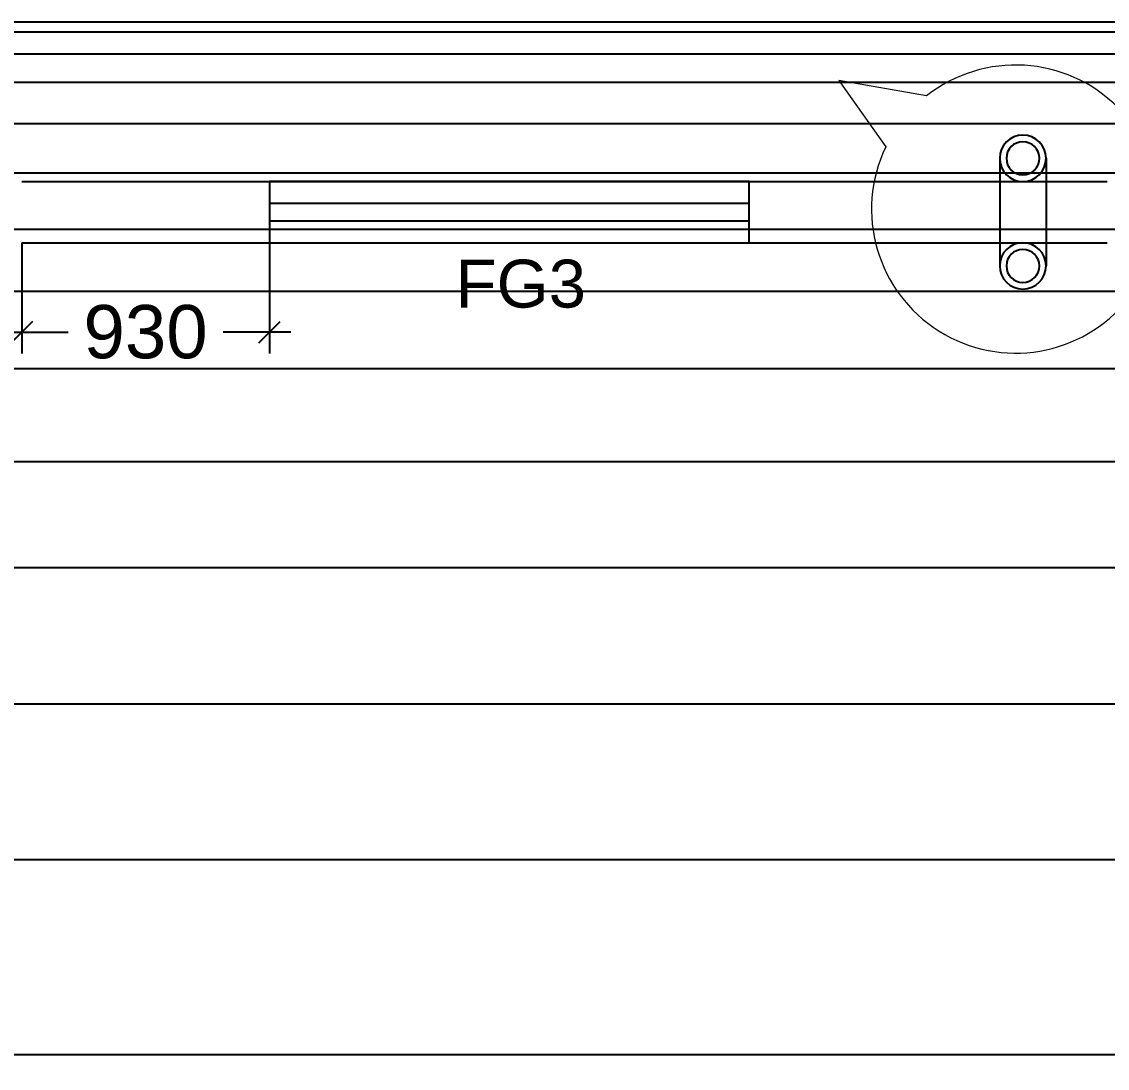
# Model space of a CAD drawing. Extents: x 7897917 to 8423973, y -6487334 to -6173396.
# Drawn here: x 8306066 to 8310140, y -6442939 to -6439010 of the extents above; entities that cross this region are included whole.
import ezdxf
from ezdxf.enums import TextEntityAlignment as Align

# ---------------------------------------------------------------- set-up
doc = ezdxf.new("R2010")
doc.units = 0
doc.header["$LTSCALE"] = 600
doc.header["$MEASUREMENT"] = 0
doc.header["$PDMODE"] = 35
doc.layers.get('0').update_dxf_attribs({"linetype": 'CONTINUOUS'})
doc.layers.get('Defpoints').update_dxf_attribs({"linetype": 'CONTINUOUS'})
for name, color, linetype in [('joinery', 7, 'CONTINUOUS'), ('LINE', 8, 'CONTINUOUS'), ('RAINWATER PIPE', 53, 'CONTINUOUS'), ('S-Col-Hatch', 30, 'CONTINUOUS'), ('Walls', 7, 'CONTINUOUS'), ('WIN', 151, 'CONTINUOUS'), ('Working Dim', 5, 'CONTINUOUS')]:
    doc.layers.add(name, color=color, linetype=linetype)
doc.styles.add('ari', font='arial.ttf')
doc.dimstyles.new('int. dim', dxfattribs={"dimtxt": 450, "dimasz": 80, "dimexe": 80, "dimexo": 0, "dimgap": 70, "dimtad": 0, "dimdec": 0, "dimzin": 12, "dimdsep": 46, "dimtxsty": 'ari', "dimblk": 'OBLIQUE', "dimcen": 2, "dimdle": 80, "dimclrd": 256, "dimclre": 256, "dimclrt": 6, "dimadec": 0, "dimazin": 0, "dimtfac": 1, "dimtdec": 0, "dimtix": 1, "dimtmove": 2, "dimatfit": 3, "dimfxl": 1, "dimtolj": 1, "dimtzin": 0, "dimlwd": -1, "dimlwe": -1, "dimarcsym": 0})

# ---------------------------------------------------------------- blocks, each defined once
blk = doc.blocks.new('A$C13C46B60')
at = {"layer": 'RAINWATER PIPE', "color": 10}
for p, q in [((87, 87), (-317, 87)), ((87, -87), (-317, -87))]:
    blk.add_line(p, q, dxfattribs=at)
for centre, radius in [((-317, 0), 87), ((87, 0), 87), ((-317, 0), 62), ((87, 0), 62)]:
    blk.add_circle(centre, radius, dxfattribs=at)
blk = doc.blocks.new('A$C2D12074D')
at = {"layer": 'S-Col-Hatch', "color": 8, "linetype": 'Continuous'}
for p, q in [((-18048.1, -37.6, -17.3), (0, -37.6, -17.3)), ((-18048.1, -120.8, -17.3), (0, -120.8, -17.3)), ((-18048.1, -226.6, -17.3), (0, -226.6, -17.3)), ((-18048.1, -381.8, -17.3), (0, -381.8, -17.3)), ((-18048.1, -567.3, -17.3), (0, -567.3, -17.3)), ((-18048.1, -778.6, -17.3), (0, -778.6, -17.3)), ((-18048.1, -1012.3, -17.3), (0, -1012.3, -17.3)), ((-18048.1, -1301.6, -17.3), (0, -1301.6, -17.3)), ((-18048.1, -1651.6, -17.3), (0, -1651.6, -17.3)), ((-18048.1, -2049, -17.3), (0, -2049, -17.3)), ((-18048.1, -2561.3, -17.3), (0, -2561.3, -17.3)), ((-18048.1, -3145.4, -17.3), (0, -3145.4, -17.3)), ((0, -3878.8, -17.3), (-18048.1, -3878.8, -17.3))]:
    blk.add_line(p, q, dxfattribs=at)
at = {"layer": 'S-Col-Hatch', "linetype": 'Continuous'}
blk.add_lwpolyline([(-18048.1, 0), (0, 0), (0, -8590.2), (-18048.1, -8590.2)], close=True, dxfattribs=at)
blk = doc.blocks.new('_Oblique')
at = {"color": 0, "linetype": 'ByBlock', "lineweight": -2}
blk.add_line((-0.5, -0.5), (0.5, 0.5), dxfattribs=at)
blk = doc.blocks.new('*D2680')
at = {"layer": 'Defpoints', "color": 0, "transparency": 16777216}
for p in [(8306066.3, -6439840, 10.3), (8306995.9, -6439840, 2.9), (8306995.9, -6440175.2)]:
    blk.add_point(p, dxfattribs=at)
at = {"layer": 'Working Dim', "transparency": 16777216}
for p, q in [((8306066.3, -6439840), (8306066.3, -6440255.2)), ((8306995.9, -6439840), (8306995.9, -6440255.2)), ((8305986.3, -6440175.2), (8306240.5, -6440175.2)), ((8307075.9, -6440175.2), (8306821.7, -6440175.2))]:
    blk.add_line(p, q, dxfattribs=at)
at = {"layer": 'Working Dim', "transparency": 16777216, "xscale": 80, "yscale": 80, "zscale": 80, "rotation": 180}
blk.add_blockref('_Oblique', (8306066.3, -6440175.2), dxfattribs=at)
at = {"layer": 'Working Dim', "transparency": 16777216, "xscale": 80, "yscale": 80, "zscale": 80}
blk.add_blockref('_Oblique', (8306995.9, -6440175.2), dxfattribs=at)
at = {"layer": 'Working Dim', "color": 6, "transparency": 16777216, "insert": (8306531.1, -6440175.2), "char_height": 200, "attachment_point": 5, "style": 'ari'}
blk.add_mtext('\\A1;930', dxfattribs=at)

msp = doc.modelspace()

# ---------------------------------------------------------------- linework, layer by layer
at = {"layer": 'RAINWATER PIPE', "color": 10, "lineweight": 0, "elevation": 3.288}
msp.add_lwpolyline([(8309132.682, -6439231.249), (8309308.719, -6439479.8, 8.73010115), (8309461.538, -6439288.827), (8309132.682, -6439231.249)], format="xyb", dxfattribs=at)
at = {"layer": 'Walls', "color": 1}
for p, q in [((8306066.304, -6439610, 2.894), (8310140.213, -6439609.953, 2.894)), ((8306066.304, -6439839.991, 2.894), (8310140.39, -6439839.991, 2.894))]:
    msp.add_line(p, q, dxfattribs=at)
at = {"layer": 'WIN', "linetype": 'Continuous', "elevation": 2.894}
for points in [[(8306995.897, -6439839.979), (8308795.897, -6439839.979), (8308795.897, -6439609.979), (8306995.897, -6439609.979)], [(8306995.897, -6439757.196), (8308795.897, -6439757.196), (8308795.897, -6439692.762), (8306995.897, -6439692.762)]]:
    msp.add_lwpolyline(points, close=True, dxfattribs=at)

# ---------------------------------------------------------------- block references
at = {"layer": 'LINE'}
msp.add_blockref('A$C2D12074D', (8323594.536, -6439010.044, 20.206), dxfattribs=at)
at = {"layer": 'RAINWATER PIPE', "lineweight": 0, "xscale": -1, "rotation": 270}
msp.add_blockref('A$C13C46B60', (8309823.522, -6439610, 2.596), dxfattribs=at)

# ---------------------------------------------------------------- texts
at = {"layer": 'joinery', "style": 'ari'}
msp.add_text('FG3', height=180, dxfattribs=at).set_placement((8307939.355, -6440083.365, 2.894), align=Align.CENTER)

# ---------------------------------------------------------------- dimensions: what is measured, and where the dimension line sits
at = {"layer": 'Working Dim', "color": 7}
dim = msp.add_linear_dim(base=(8306995.897, -6440175.199), p1=(8306066.303, -6439839.991, 10.308), p2=(8306995.897, -6439839.991, 2.894), dimstyle='int. dim', override={"dimtxt": 200, "dimarcsym": 1}, dxfattribs=at)
dim.commit()
dim.dimension.update_dxf_attribs({"geometry": '*D2680', "text_midpoint": (8306531.1, -6440175.199)})

doc.saveas('drawing.dxf')
